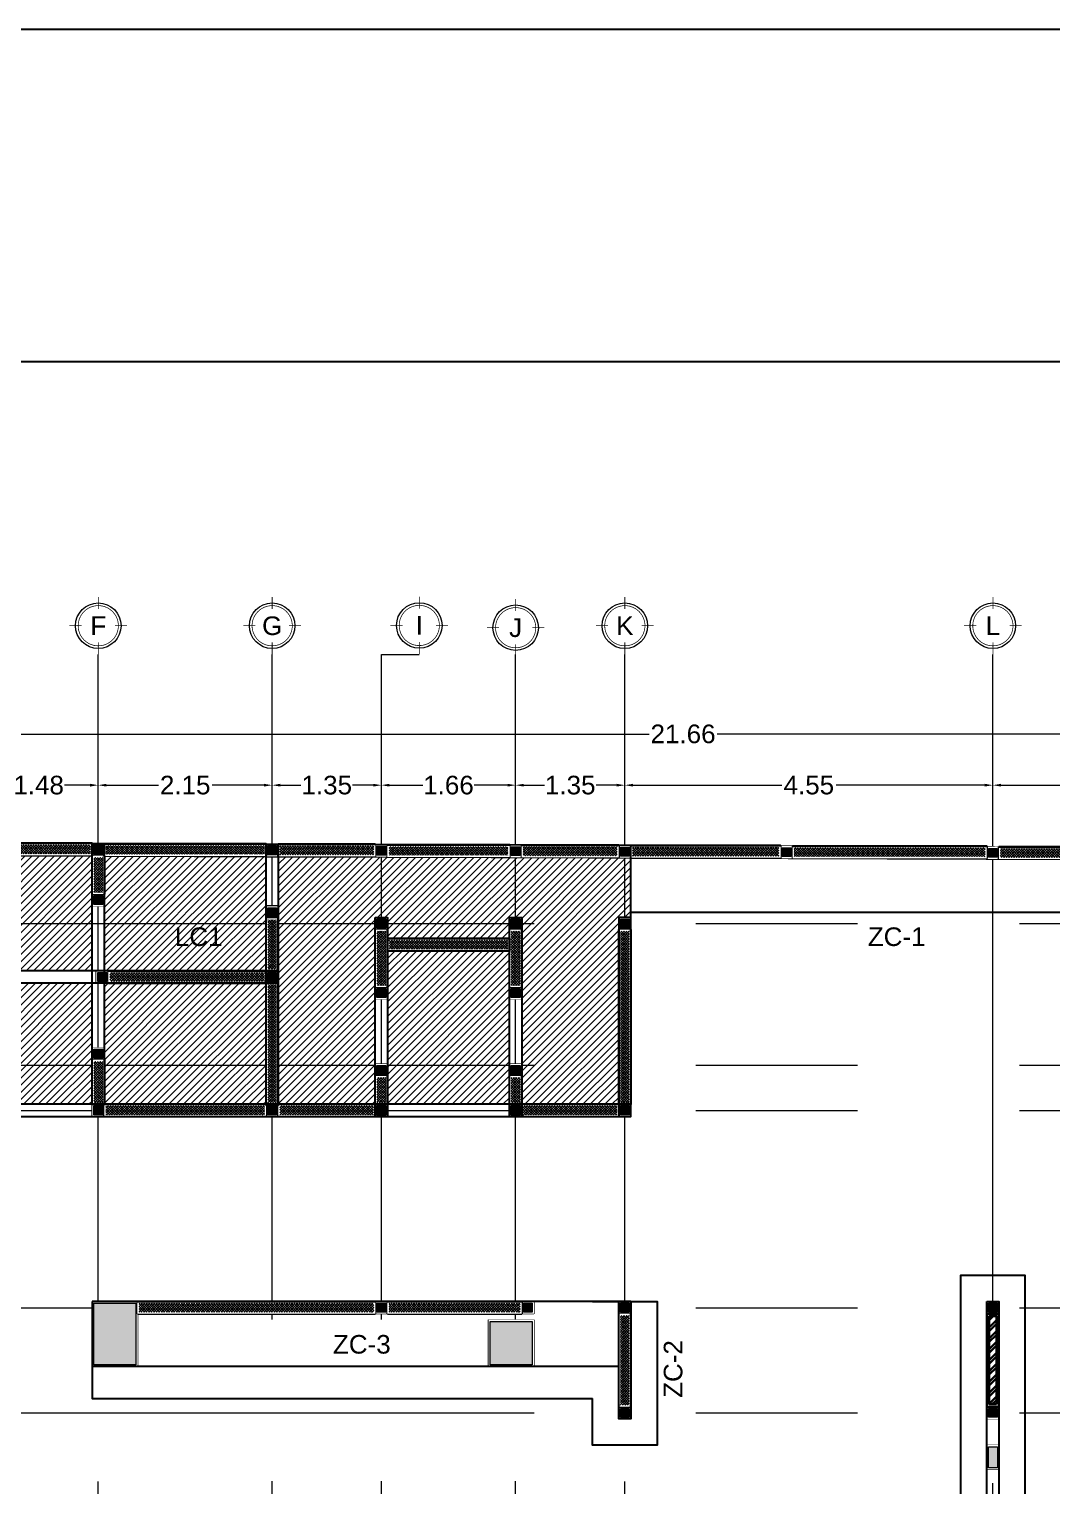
# Model space of a CAD drawing. Header units: metres. Extents: x 14 to 161, y 5 to 309.
# Drawn here: x 79.02 to 91.67, y 290.84 to 308.85 of the extents above; entities that cross this region are included whole.
import ezdxf
from ezdxf.enums import TextEntityAlignment as Align

# ---------------------------------------------------------------- set-up
doc = ezdxf.new("R2010")
doc.units = ezdxf.units.M
doc.set_wipeout_variables(frame=1)
doc.header["$PDMODE"] = 35
doc.linetypes.add('CENTRO2', pattern=[0.9, 0.6, -0.1, 0.1, -0.1])
doc.linetypes.add('HIDDEN2', pattern=[4.7625, 3.175, -1.5875])
for name, color, linetype, lineweight in [('E-Burbuja eje', 5, 'Continuous', 15), ('E-Castillos', 3, 'Continuous', 5), ('E-Ejes', 1, 'CENTRO2', 9), ('E-Hatch', 1, 'Continuous', 5), ('E-Muro de Mamposteria', 5, 'Continuous', 30), ('E-Muro de Refuerzo', 3, 'Continuous', 30), ('E-Textos', 3, 'Continuous', 15)]:
    doc.layers.add(name, color=color, linetype=linetype, lineweight=lineweight)
for name, color, linetype in [('E-Columna', 3, 'Continuous'), ('E-Cotas', 2, 'Continuous'), ('E-Pie', 1, 'Continuous'), ('E-Zapata', 4, 'Continuous')]:
    doc.layers.add(name, color=color, linetype=linetype)
doc.layers.add('E-Pretil', color=7, linetype='HIDDEN2', true_color=0xd6d6d6)
doc.styles.add('ARIAL', font='arial.ttf')
doc.styles.add('Geneeral 2', font='arial.ttf', dxfattribs={"height": 2.3})
doc.styles.add('General', font='arial.ttf', dxfattribs={"height": 2.3})
doc.dimstyles.new('Generales', dxfattribs={"dimscale": 0, "dimtxt": 2.3, "dimasz": 2, "dimexe": 1.25, "dimexo": 0.625, "dimtad": 0, "dimtih": 1, "dimtoh": 1, "dimzin": 1, "dimdsep": 46, "dimtxsty": 'General', "dimcen": 2, "dimclrd": 2, "dimclre": 2, "dimclrt": 3, "dimadec": 0, "dimazin": 0, "dimtfac": 1, "dimtmove": 0, "dimatfit": 3, "dimfxl": 1, "dimlwd": 13, "dimlwe": 13, "dimarcsym": 0})

# ---------------------------------------------------------------- blocks, each defined once
blk = doc.blocks.new('*D402')
at = {"layer": 'Defpoints', "color": 0, "transparency": 16777216}
for p in [(97.937, 300.137), (76.277, 298.718), (97.937, 298.718)]:
    blk.add_point(p, dxfattribs=at)
at = {"layer": 'E-Cotas', "color": 2, "linetype": 'Continuous', "lineweight": 13, "transparency": 16777216}
for p, q in [((76.277, 298.749), (76.277, 300.199)), ((76.377, 300.137), (86.686, 300.137)), ((97.837, 300.137), (87.529, 300.137)), ((97.937, 298.749), (97.937, 300.199))]:
    blk.add_line(p, q, dxfattribs=at)
at = {"layer": 'E-Cotas', "color": 2, "transparency": 16777216}
for points in [[(76.377, 300.153), (76.377, 300.12), (76.277, 300.137)], [(97.837, 300.153), (97.837, 300.12), (97.937, 300.137)]]:
    blk.add_solid(points, dxfattribs=at)
at = {"layer": 'E-Cotas', "color": 3, "transparency": 16777216, "insert": (87.107, 300.137), "char_height": 0.23, "attachment_point": 5, "style": 'General'}
blk.add_mtext('21.66', dxfattribs=at)
blk = doc.blocks.new('*D399')
at = {"layer": 'Defpoints', "color": 0, "transparency": 16777216}
for p in [(79.877, 299.504), (78.402, 298.711), (79.877, 298.711)]:
    blk.add_point(p, dxfattribs=at)
at = {"layer": 'E-Cotas', "color": 2, "linetype": 'Continuous', "lineweight": 13, "transparency": 16777216}
for p, q in [((78.402, 298.742), (78.402, 299.567)), ((78.502, 299.504), (78.82, 299.504)), ((79.777, 299.504), (79.459, 299.504)), ((79.877, 298.742), (79.877, 299.567))]:
    blk.add_line(p, q, dxfattribs=at)
at = {"layer": 'E-Cotas', "color": 2, "transparency": 16777216}
for points in [[(78.502, 299.521), (78.502, 299.487), (78.402, 299.504)], [(79.777, 299.521), (79.777, 299.487), (79.877, 299.504)]]:
    blk.add_solid(points, dxfattribs=at)
at = {"layer": 'E-Cotas', "color": 3, "transparency": 16777216, "insert": (79.14, 299.504), "char_height": 0.23, "attachment_point": 5, "style": 'General'}
blk.add_mtext('1.48', dxfattribs=at)
blk = doc.blocks.new('*D398')
at = {"layer": 'Defpoints', "color": 0, "transparency": 16777216}
for p in [(82.027, 299.504), (79.877, 298.705), (82.027, 298.705)]:
    blk.add_point(p, dxfattribs=at)
at = {"layer": 'E-Cotas', "color": 2, "linetype": 'Continuous', "lineweight": 13, "transparency": 16777216}
for p, q in [((79.877, 298.737), (79.877, 299.567)), ((79.977, 299.504), (80.62, 299.504)), ((81.927, 299.504), (81.285, 299.504)), ((82.027, 298.737), (82.027, 299.567))]:
    blk.add_line(p, q, dxfattribs=at)
at = {"layer": 'E-Cotas', "color": 2, "transparency": 16777216}
for points in [[(79.977, 299.521), (79.977, 299.487), (79.877, 299.504)], [(81.927, 299.521), (81.927, 299.487), (82.027, 299.504)]]:
    blk.add_solid(points, dxfattribs=at)
at = {"layer": 'E-Cotas', "color": 3, "transparency": 16777216, "insert": (80.952, 299.504), "char_height": 0.23, "attachment_point": 5, "style": 'General'}
blk.add_mtext('2.15', dxfattribs=at)
blk = doc.blocks.new('*D397')
at = {"layer": 'Defpoints', "color": 0, "transparency": 16777216}
for p in [(83.377, 299.504), (82.027, 298.698), (83.377, 298.698)]:
    blk.add_point(p, dxfattribs=at)
at = {"layer": 'E-Cotas', "color": 2, "linetype": 'Continuous', "lineweight": 13, "transparency": 16777216}
for p, q in [((82.027, 298.729), (82.027, 299.567)), ((82.127, 299.504), (82.382, 299.504)), ((83.277, 299.504), (83.022, 299.504)), ((83.377, 298.729), (83.377, 299.567))]:
    blk.add_line(p, q, dxfattribs=at)
at = {"layer": 'E-Cotas', "color": 2, "transparency": 16777216}
for points in [[(82.127, 299.521), (82.127, 299.487), (82.027, 299.504)], [(83.277, 299.521), (83.277, 299.487), (83.377, 299.504)]]:
    blk.add_solid(points, dxfattribs=at)
at = {"layer": 'E-Cotas', "color": 3, "transparency": 16777216, "insert": (82.702, 299.504), "char_height": 0.23, "attachment_point": 5, "style": 'General'}
blk.add_mtext('1.35', dxfattribs=at)
blk = doc.blocks.new('*D396')
at = {"layer": 'Defpoints', "color": 0, "transparency": 16777216}
for p in [(85.037, 299.504), (83.377, 298.693), (85.037, 298.693)]:
    blk.add_point(p, dxfattribs=at)
at = {"layer": 'E-Cotas', "color": 2, "linetype": 'Continuous', "lineweight": 13, "transparency": 16777216}
for p, q in [((83.377, 298.725), (83.377, 299.567)), ((83.477, 299.504), (83.888, 299.504)), ((84.937, 299.504), (84.526, 299.504)), ((85.037, 298.725), (85.037, 299.567))]:
    blk.add_line(p, q, dxfattribs=at)
at = {"layer": 'E-Cotas', "color": 2, "transparency": 16777216}
for points in [[(83.477, 299.521), (83.477, 299.487), (83.377, 299.504)], [(84.937, 299.521), (84.937, 299.487), (85.037, 299.504)]]:
    blk.add_solid(points, dxfattribs=at)
at = {"layer": 'E-Cotas', "color": 3, "transparency": 16777216, "insert": (84.207, 299.504), "char_height": 0.23, "attachment_point": 5, "style": 'General'}
blk.add_mtext('1.66', dxfattribs=at)
blk = doc.blocks.new('*D395')
at = {"layer": 'Defpoints', "color": 0, "transparency": 16777216}
for p in [(86.387, 299.504), (85.037, 298.693), (86.387, 298.693)]:
    blk.add_point(p, dxfattribs=at)
at = {"layer": 'E-Cotas', "color": 2, "linetype": 'Continuous', "lineweight": 13, "transparency": 16777216}
for p, q in [((85.037, 298.725), (85.037, 299.567)), ((85.137, 299.504), (85.392, 299.504)), ((86.287, 299.504), (86.032, 299.504)), ((86.387, 298.725), (86.387, 299.567))]:
    blk.add_line(p, q, dxfattribs=at)
at = {"layer": 'E-Cotas', "color": 2, "transparency": 16777216}
for points in [[(85.137, 299.521), (85.137, 299.487), (85.037, 299.504)], [(86.287, 299.521), (86.287, 299.487), (86.387, 299.504)]]:
    blk.add_solid(points, dxfattribs=at)
at = {"layer": 'E-Cotas', "color": 3, "transparency": 16777216, "insert": (85.712, 299.504), "char_height": 0.23, "attachment_point": 5, "style": 'General'}
blk.add_mtext('1.35', dxfattribs=at)
blk = doc.blocks.new('*D394')
at = {"layer": 'Defpoints', "color": 0, "transparency": 16777216}
for p in [(90.937, 299.504), (86.387, 298.683), (90.937, 298.683)]:
    blk.add_point(p, dxfattribs=at)
at = {"layer": 'E-Cotas', "color": 2, "linetype": 'Continuous', "lineweight": 13, "transparency": 16777216}
for p, q in [((86.387, 298.714), (86.387, 299.567)), ((86.487, 299.504), (88.327, 299.504)), ((90.837, 299.504), (88.998, 299.504)), ((90.937, 298.714), (90.937, 299.567))]:
    blk.add_line(p, q, dxfattribs=at)
at = {"layer": 'E-Cotas', "color": 2, "transparency": 16777216}
for points in [[(86.487, 299.521), (86.487, 299.487), (86.387, 299.504)], [(90.837, 299.521), (90.837, 299.487), (90.937, 299.504)]]:
    blk.add_solid(points, dxfattribs=at)
at = {"layer": 'E-Cotas', "color": 3, "transparency": 16777216, "insert": (88.662, 299.504), "char_height": 0.23, "attachment_point": 5, "style": 'General'}
blk.add_mtext('4.55', dxfattribs=at)
blk = doc.blocks.new('*D393')
at = {"layer": 'Defpoints', "color": 0, "transparency": 16777216}
for p in [(93.637, 299.504), (90.937, 298.667), (93.637, 298.667)]:
    blk.add_point(p, dxfattribs=at)
at = {"layer": 'E-Cotas', "color": 2, "linetype": 'Continuous', "lineweight": 13, "transparency": 16777216}
for p, q in [((90.937, 298.698), (90.937, 299.567)), ((91.037, 299.504), (91.956, 299.504)), ((93.537, 299.504), (92.619, 299.504)), ((93.637, 298.698), (93.637, 299.567))]:
    blk.add_line(p, q, dxfattribs=at)
at = {"layer": 'E-Cotas', "color": 2, "transparency": 16777216}
for points in [[(91.037, 299.521), (91.037, 299.487), (90.937, 299.504)], [(93.537, 299.521), (93.537, 299.487), (93.637, 299.504)]]:
    blk.add_solid(points, dxfattribs=at)
at = {"layer": 'E-Cotas', "color": 3, "transparency": 16777216, "insert": (92.287, 299.504), "char_height": 0.23, "attachment_point": 5, "style": 'General'}
blk.add_mtext('2.70', dxfattribs=at)
blk = doc.blocks.new('k-burb-colmn')
at = {"const_width": 0.00024}
for points in [[(0, 0.0055), (0, 0.0095)], [(0, 0.0055), (0, 0.0095)], [(-0.0055, 0), (-0.0095, 0)], [(-0.0055, 0), (-0.0095, 0)], [(0.0055, 0), (0.0095, 0)], [(0.0055, 0), (0.0095, 0)], [(0, -0.0055), (0, -0.0095)], [(0, -0.0055), (0, -0.0095)]]:
    blk.add_lwpolyline(points, dxfattribs=at)
blk.add_lwpolyline([(-0.00663, 0, 1), (0.00663, 0, 1)], format="xyb", close=True, dxfattribs=at)
blk.add_lwpolyline([(-0.00663, 0, 1), (0.00663, 0, 1)], format="xyb", close=True, dxfattribs=at)
at = {"linetype": 'Continuous'}
blk.add_circle((0, 0), 0.0075, dxfattribs=at)
blk.add_circle((0, 0), 0.0075, dxfattribs=at)
at = {"color": 2, "style": 'ARIAL'}
blk.add_attdef('NUM', text='', height=0.023, dxfattribs=at).set_placement((0.00124, 0.00008), align=Align.MIDDLE_CENTER)
blk = doc.blocks.new('*U468')
at = {"layer": 'E-Castillos'}
blk.add_lwpolyline([(-0.075, -0.075), (-0.075, 0.075), (0.075, 0.075), (0.075, -0.075), (-0.075, -0.075)], dxfattribs=at)
blk.add_wipeout([(-0.075, -0.075), (0.075, -0.075), (0.075, 0.075), (-0.075, 0.075)])
at = {"layer": 'E-Hatch'}
h = blk.add_hatch(color=1, dxfattribs=at)
h.dxf.hatch_style = 1
h.paths.add_polyline_path([(-0.055, -0.055), (-0.055, 0.055), (0.055, 0.055), (0.055, -0.055)])
at = {"layer": 'E-Castillos'}
blk.add_lwpolyline([(-0.055, -0.055), (-0.055, 0.055), (0.055, 0.055), (0.055, -0.055)], close=True, dxfattribs=at)
blk = doc.blocks.new('*U463')
at = {"layer": 'E-Castillos'}
blk.add_lwpolyline([(-0.075, -0.725), (-0.075, 0.075), (0.485, 0.075), (0.485, -0.725), (-0.075, -0.725)], dxfattribs=at)
blk.add_wipeout([(-0.075, -0.725), (0.485, -0.725), (0.485, 0.075), (-0.075, 0.075)])
at = {"layer": 'E-Hatch'}
h = blk.add_hatch(color=1, dxfattribs=at)
h.dxf.hatch_style = 1
h.paths.add_polyline_path([(-0.055, -0.705), (-0.055, 0.055), (0.465, 0.055), (0.465, -0.705)])
at = {"layer": 'E-Castillos'}
blk.add_lwpolyline([(-0.055, -0.705), (-0.055, 0.055), (0.465, 0.055), (0.465, -0.705)], close=True, dxfattribs=at)
blk = doc.blocks.new('*U464')
at = {"layer": 'E-Castillos'}
blk.add_lwpolyline([(-0.485, -0.5), (-0.485, 0.075), (0.075, 0.075), (0.075, -0.5), (-0.485, -0.5)], dxfattribs=at)
blk.add_wipeout([(-0.485, -0.5), (0.075, -0.5), (0.075, 0.075), (-0.485, 0.075)])
at = {"layer": 'E-Hatch'}
h = blk.add_hatch(color=1, dxfattribs=at)
h.dxf.hatch_style = 1
h.paths.add_polyline_path([(-0.465, -0.48), (-0.465, 0.055), (0.055, 0.055), (0.055, -0.48)])
at = {"layer": 'E-Castillos'}
blk.add_lwpolyline([(-0.465, -0.48), (-0.465, 0.055), (0.055, 0.055), (0.055, -0.48)], close=True, dxfattribs=at)
blk = doc.blocks.new('*U467')
at = {"layer": 'E-Castillos'}
blk.add_lwpolyline([(-0.075, -0.225), (-0.075, 0.075), (0.075, 0.075), (0.075, -0.225), (-0.075, -0.225)], dxfattribs=at)
blk.add_wipeout([(-0.075, -0.225), (0.075, -0.225), (0.075, 0.075), (-0.075, 0.075)])
at = {"layer": 'E-Hatch'}
h = blk.add_hatch(color=1, dxfattribs=at)
h.dxf.hatch_style = 1
h.paths.add_polyline_path([(-0.055, -0.205), (-0.055, 0.055), (0.055, 0.055), (0.055, -0.205)])
at = {"layer": 'E-Castillos'}
blk.add_lwpolyline([(-0.055, -0.205), (-0.055, 0.055), (0.055, 0.055), (0.055, -0.205)], close=True, dxfattribs=at)
blk = doc.blocks.new('*U566')
blk.add_wipeout([(-0.075, -0.65), (0.075, -0.65), (0.075, 0.5), (-0.075, 0.5)])
at = {"ltscale": 0.5}
h = blk.add_hatch(dxfattribs=at)
h.set_pattern_fill('ANSI32', color=5, scale=0.01)
h.set_pattern_definition([(45, (0, -0.15018), (-0.067352, 0.067352), []), (45, (0.0449, -0.15018), (-0.067352, 0.067352), [])])
h.paths.add_polyline_path([(0.045, -0.62), (-0.045, -0.62), (-0.045, 0.47), (0.045, 0.47)])
for points in [[(0.075, -0.65), (-0.075, -0.65), (-0.075, 0.5), (0.075, 0.5)], [(0.045, -0.62), (-0.045, -0.62), (-0.045, 0.47), (0.045, 0.47)]]:
    blk.add_lwpolyline(points, close=True, dxfattribs=at)
blk = doc.blocks.new('*U656')
for points in [[(-0.843, -0.075), (1.107, -0.075), (1.107, 0.075), (-0.843, 0.075)], [(-0.823, -0.055), (1.087, -0.055), (1.087, 0.055), (-0.823, 0.055)]]:
    blk.add_lwpolyline(points, close=True)
blk.add_wipeout([(-0.843, -0.075), (1.107, -0.075), (1.107, 0.075), (-0.843, 0.075)])
at = {"linetype": 'ByBlock', "lineweight": 5}
h = blk.add_hatch(dxfattribs=at)
h.set_pattern_fill('ANSI37', color=5, scale=0.0069)
h.set_pattern_definition([(45, (0.264537, 1e-16), (-0.01549094, 0.01549094), []), (135, (0.264537, 1e-16), (-0.01549094, -0.01549094), [])])
h.paths.add_polyline_path([(1.087, -0.055), (1.087, 0.055), (-0.823, 0.055), (-0.823, -0.055)])
blk.add_line((-0.843, 0.075), (1.107, 0.075))
blk = doc.blocks.new('*U658')
for points in [[(-0.843, -0.075), (1.157, -0.075), (1.157, 0.075), (-0.843, 0.075)], [(-0.823, -0.055), (1.137, -0.055), (1.137, 0.055), (-0.823, 0.055)]]:
    blk.add_lwpolyline(points, close=True)
blk.add_wipeout([(-0.843, -0.075), (1.157, -0.075), (1.157, 0.075), (-0.843, 0.075)])
at = {"linetype": 'ByBlock', "lineweight": 5}
h = blk.add_hatch(dxfattribs=at)
h.set_pattern_fill('ANSI37', color=5, scale=0.0069)
h.set_pattern_definition([(45, (0.314647, 2e-16), (-0.01549094, 0.01549094), []), (135, (0.314647, 2e-16), (-0.01549094, -0.01549094), [])])
h.paths.add_polyline_path([(1.137, -0.055), (1.137, 0.055), (-0.823, 0.055), (-0.823, -0.055)])
blk.add_line((-0.843, 0.075), (1.157, 0.075))
blk = doc.blocks.new('*U659')
for points in [[(-0.843, -0.075), (0.357, -0.075), (0.357, 0.075), (-0.843, 0.075)], [(-0.823, -0.055), (0.337, -0.055), (0.337, 0.055), (-0.823, 0.055)]]:
    blk.add_lwpolyline(points, close=True)
blk.add_wipeout([(-0.843, -0.075), (0.357, -0.075), (0.357, 0.075), (-0.843, 0.075)])
at = {"linetype": 'ByBlock', "lineweight": 5}
h = blk.add_hatch(dxfattribs=at)
h.set_pattern_fill('ANSI37', color=5, scale=0.0069)
h.set_pattern_definition([(45, (-0.485353, -3e-16), (-0.01549094, 0.01549094), []), (135, (-0.485353, -3e-16), (-0.01549094, -0.01549094), [])])
h.paths.add_polyline_path([(0.337, -0.055), (0.337, 0.055), (-0.823, 0.055), (-0.823, -0.055)])
blk.add_line((-0.843, 0.075), (0.357, 0.075))
blk = doc.blocks.new('*U660')
for points in [[(-0.843, -0.075), (1.317, -0.075), (1.317, 0.075), (-0.843, 0.075)], [(-0.823, -0.055), (1.297, -0.055), (1.297, 0.055), (-0.823, 0.055)]]:
    blk.add_lwpolyline(points, close=True)
blk.add_wipeout([(-0.843, -0.075), (1.317, -0.075), (1.317, 0.075), (-0.843, 0.075)])
at = {"linetype": 'ByBlock', "lineweight": 5}
h = blk.add_hatch(dxfattribs=at)
h.set_pattern_fill('ANSI37', color=5, scale=0.0069)
h.set_pattern_definition([(45, (0.474647, 3e-16), (-0.01549094, 0.01549094), []), (135, (0.474647, 3e-16), (-0.01549094, -0.01549094), [])])
h.paths.add_polyline_path([(1.297, -0.055), (1.297, 0.055), (-0.823, 0.055), (-0.823, -0.055)])
blk.add_line((-0.843, 0.075), (1.317, 0.075))
blk = doc.blocks.new('*U664')
for points in [[(-0.843, -0.075), (-0.193, -0.075), (-0.193, 0.075), (-0.843, 0.075)], [(-0.823, -0.055), (-0.213, -0.055), (-0.213, 0.055), (-0.823, 0.055)]]:
    blk.add_lwpolyline(points, close=True)
blk.add_wipeout([(-0.843, -0.075), (-0.193, -0.075), (-0.193, 0.075), (-0.843, 0.075)])
at = {"linetype": 'ByBlock', "lineweight": 5}
h = blk.add_hatch(dxfattribs=at)
h.set_pattern_fill('ANSI37', color=5, scale=0.0069)
h.set_pattern_definition([(45, (-1.035353, -6e-16), (-0.01549094, 0.01549094), []), (135, (-1.035353, -6e-16), (-0.01549094, -0.01549094), [])])
h.paths.add_polyline_path([(-0.823, 0.055), (-0.823, -0.055), (-0.213, -0.055), (-0.213, 0.055)])
blk.add_line((-0.843, 0.075), (-0.193, 0.075))
blk = doc.blocks.new('*U665')
for points in [[(-0.843, -0.075), (-0.131, -0.075), (-0.131, 0.075), (-0.843, 0.075)], [(-0.823, -0.055), (-0.151, -0.055), (-0.151, 0.055), (-0.823, 0.055)]]:
    blk.add_lwpolyline(points, close=True)
blk.add_wipeout([(-0.843, -0.075), (-0.131, -0.075), (-0.131, 0.075), (-0.843, 0.075)])
at = {"linetype": 'ByBlock', "lineweight": 5}
h = blk.add_hatch(dxfattribs=at)
h.set_pattern_fill('ANSI37', color=5, scale=0.0069)
h.set_pattern_definition([(45, (-0.974164, -5e-16), (-0.01549094, 0.01549094), []), (135, (-0.974164, -5e-16), (-0.01549094, -0.01549094), [])])
h.paths.add_polyline_path([(-0.823, 0.055), (-0.823, -0.055), (-0.151, -0.055), (-0.151, 0.055)])
blk.add_line((-0.843, 0.075), (-0.131, 0.075))
blk = doc.blocks.new('*U661')
for points in [[(-0.843, -0.075), (-0.133, -0.075), (-0.133, 0.075), (-0.843, 0.075)], [(-0.823, -0.055), (-0.153, -0.055), (-0.153, 0.055), (-0.823, 0.055)]]:
    blk.add_lwpolyline(points, close=True)
blk.add_wipeout([(-0.843, -0.075), (-0.133, -0.075), (-0.133, 0.075), (-0.843, 0.075)])
at = {"linetype": 'ByBlock', "lineweight": 5}
h = blk.add_hatch(dxfattribs=at)
h.set_pattern_fill('ANSI37', color=5, scale=0.0069)
h.set_pattern_definition([(45, (-0.975353, -5e-16), (-0.01549094, 0.01549094), []), (135, (-0.975353, -5e-16), (-0.01549094, -0.01549094), [])])
h.paths.add_polyline_path([(-0.823, 0.055), (-0.823, -0.055), (-0.153, -0.055), (-0.153, 0.055)])
blk.add_line((-0.843, 0.075), (-0.133, 0.075))
blk = doc.blocks.new('*U663')
for points in [[(-0.843, -0.075), (-0.37, -0.075), (-0.37, 0.075), (-0.843, 0.075)], [(-0.823, -0.055), (-0.39, -0.055), (-0.39, 0.055), (-0.823, 0.055)]]:
    blk.add_lwpolyline(points, close=True)
blk.add_wipeout([(-0.843, -0.075), (-0.37, -0.075), (-0.37, 0.075), (-0.843, 0.075)])
at = {"linetype": 'ByBlock', "lineweight": 5}
h = blk.add_hatch(dxfattribs=at)
h.set_pattern_fill('ANSI37', color=5, scale=0.0069)
h.set_pattern_definition([(45, (-1.212415, -7e-16), (-0.01549094, 0.01549094), []), (135, (-1.212415, -7e-16), (-0.01549094, -0.01549094), [])])
h.paths.add_polyline_path([(-0.823, 0.055), (-0.823, -0.055), (-0.39, -0.055), (-0.39, 0.055)])
blk.add_line((-0.843, 0.075), (-0.37, 0.075))
blk = doc.blocks.new('*U666')
for points in [[(-0.843, -0.075), (0.667, -0.075), (0.667, 0.075), (-0.843, 0.075)], [(-0.823, -0.055), (0.647, -0.055), (0.647, 0.055), (-0.823, 0.055)]]:
    blk.add_lwpolyline(points, close=True)
blk.add_wipeout([(-0.843, -0.075), (0.667, -0.075), (0.667, 0.075), (-0.843, 0.075)])
at = {"linetype": 'ByBlock', "lineweight": 5}
h = blk.add_hatch(dxfattribs=at)
h.set_pattern_fill('ANSI37', color=5, scale=0.0069)
h.set_pattern_definition([(45, (-0.175253, -1e-16), (-0.01549094, 0.01549094), []), (135, (-0.175253, -1e-16), (-0.01549094, -0.01549094), [])])
h.paths.add_polyline_path([(0.647, -0.055), (0.647, 0.055), (-0.823, 0.055), (-0.823, -0.055)])
blk.add_line((-0.843, 0.075), (0.667, 0.075))
blk = doc.blocks.new('*U669')
for points in [[(-0.843, -0.075), (-0.493, -0.075), (-0.493, 0.075), (-0.843, 0.075)], [(-0.823, -0.055), (-0.513, -0.055), (-0.513, 0.055), (-0.823, 0.055)]]:
    blk.add_lwpolyline(points, close=True)
blk.add_wipeout([(-0.843, -0.075), (-0.493, -0.075), (-0.493, 0.075), (-0.843, 0.075)])
at = {"linetype": 'ByBlock', "lineweight": 5}
h = blk.add_hatch(dxfattribs=at)
h.set_pattern_fill('ANSI37', color=5, scale=0.0069)
h.set_pattern_definition([(45, (-1.335353, -7e-16), (-0.01549094, 0.01549094), []), (135, (-1.335353, -7e-16), (-0.01549094, -0.01549094), [])])
h.paths.add_polyline_path([(-0.823, 0.055), (-0.823, -0.055), (-0.513, -0.055), (-0.513, 0.055)])
blk.add_line((-0.843, 0.075), (-0.493, 0.075))
blk = doc.blocks.new('*U668')
for points in [[(-0.843, -0.075), (-0.293, -0.075), (-0.293, 0.075), (-0.843, 0.075)], [(-0.823, -0.055), (-0.313, -0.055), (-0.313, 0.055), (-0.823, 0.055)]]:
    blk.add_lwpolyline(points, close=True)
blk.add_wipeout([(-0.843, -0.075), (-0.293, -0.075), (-0.293, 0.075), (-0.843, 0.075)])
at = {"linetype": 'ByBlock', "lineweight": 5}
h = blk.add_hatch(dxfattribs=at)
h.set_pattern_fill('ANSI37', color=5, scale=0.0069)
h.set_pattern_definition([(45, (-1.135353, -6e-16), (-0.01549094, 0.01549094), []), (135, (-1.135353, -6e-16), (-0.01549094, -0.01549094), [])])
h.paths.add_polyline_path([(-0.823, 0.055), (-0.823, -0.055), (-0.313, -0.055), (-0.313, 0.055)])
blk.add_line((-0.843, 0.075), (-0.293, 0.075))
blk = doc.blocks.new('*U670')
for points in [[(-2.013, -0.075), (-0.513, -0.075), (-0.513, 0.075), (-2.013, 0.075)], [(-1.993, -0.055), (-0.533, -0.055), (-0.533, 0.055), (-1.993, 0.055)]]:
    blk.add_lwpolyline(points, close=True)
blk.add_wipeout([(-2.013, -0.075), (-0.513, -0.075), (-0.513, 0.075), (-2.013, 0.075)])
at = {"linetype": 'ByBlock', "lineweight": 5}
h = blk.add_hatch(dxfattribs=at)
h.set_pattern_fill('ANSI37', color=5, scale=0.0069)
h.set_pattern_definition([(45, (-2.525353, -1e-15), (-0.01549094, 0.01549094), []), (135, (-2.525353, -1e-15), (-0.01549094, -0.01549094), [])])
h.paths.add_polyline_path([(-1.993, 0.055), (-1.993, -0.055), (-0.533, -0.055), (-0.533, 0.055)])
blk.add_line((-2.013, 0.075), (-0.513, 0.075))
blk = doc.blocks.new('*U672')
for points in [[(-0.843, -0.075), (0.482, -0.075), (0.482, 0.075), (-0.843, 0.075)], [(-0.823, -0.055), (0.462, -0.055), (0.462, 0.055), (-0.823, 0.055)]]:
    blk.add_lwpolyline(points, close=True)
blk.add_wipeout([(-0.843, -0.075), (0.482, -0.075), (0.482, 0.075), (-0.843, 0.075)])
at = {"linetype": 'ByBlock', "lineweight": 5}
h = blk.add_hatch(dxfattribs=at)
h.set_pattern_fill('ANSI37', color=5, scale=0.0069)
h.set_pattern_definition([(45, (-0.360353, -2e-16), (-0.01549094, 0.01549094), []), (135, (-0.360353, -2e-16), (-0.01549094, -0.01549094), [])])
h.paths.add_polyline_path([(0.462, -0.055), (0.462, 0.055), (-0.823, 0.055), (-0.823, -0.055)])
blk.add_line((-0.843, 0.075), (0.482, 0.075))
blk = doc.blocks.new('*U720')
for points in [[(-0.843, -0.075), (0.357, -0.075), (0.357, 0.075), (-0.843, 0.075)], [(-0.823, -0.055), (0.337, -0.055), (0.337, 0.055), (-0.823, 0.055)]]:
    blk.add_lwpolyline(points, close=True)
blk.add_wipeout([(-0.843, -0.075), (0.357, -0.075), (0.357, 0.075), (-0.843, 0.075)])
at = {"linetype": 'ByBlock', "lineweight": 5}
h = blk.add_hatch(dxfattribs=at)
h.set_pattern_fill('ANSI37', color=5, scale=0.0069)
h.set_pattern_definition([(45, (-0.485453, -3e-16), (-0.01549094, 0.01549094), []), (135, (-0.485453, -3e-16), (-0.01549094, -0.01549094), [])])
h.paths.add_polyline_path([(0.337, -0.055), (0.337, 0.055), (-0.823, 0.055), (-0.823, -0.055)])
blk.add_line((-0.843, 0.075), (0.357, 0.075))
blk = doc.blocks.new('*U674')
for points in [[(-0.854, -0.075), (0.346, -0.075), (0.346, 0.075), (-0.854, 0.075)], [(-0.834, -0.055), (0.326, -0.055), (0.326, 0.055), (-0.834, 0.055)]]:
    blk.add_lwpolyline(points, close=True)
blk.add_wipeout([(-0.854, -0.075), (0.346, -0.075), (0.346, 0.075), (-0.854, 0.075)])
at = {"linetype": 'ByBlock', "lineweight": 5}
h = blk.add_hatch(dxfattribs=at)
h.set_pattern_fill('ANSI37', color=5, scale=0.0069)
h.set_pattern_definition([(45, (-0.507894, -3e-16), (-0.01549094, 0.01549094), []), (135, (-0.507894, -3e-16), (-0.01549094, -0.01549094), [])])
h.paths.add_polyline_path([(0.326, -0.055), (0.326, 0.055), (-0.834, 0.055), (-0.834, -0.055)])
blk.add_line((-0.854, 0.075), (0.346, 0.075))
blk = doc.blocks.new('*U675')
for points in [[(-0.854, -0.075), (0.996, -0.075), (0.996, 0.075), (-0.854, 0.075)], [(-0.834, -0.055), (0.976, -0.055), (0.976, 0.055), (-0.834, 0.055)]]:
    blk.add_lwpolyline(points, close=True)
blk.add_wipeout([(-0.854, -0.075), (0.996, -0.075), (0.996, 0.075), (-0.854, 0.075)])
at = {"linetype": 'ByBlock', "lineweight": 5}
h = blk.add_hatch(dxfattribs=at)
h.set_pattern_fill('ANSI37', color=5, scale=0.0069)
h.set_pattern_definition([(45, (0.142106, 8e-17), (-0.01549094, 0.01549094), []), (135, (0.142106, 8e-17), (-0.01549094, -0.01549094), [])])
h.paths.add_polyline_path([(0.976, -0.055), (0.976, 0.055), (-0.834, 0.055), (-0.834, -0.055)])
blk.add_line((-0.854, 0.075), (0.996, 0.075))
blk = doc.blocks.new('*U676')
for points in [[(-0.854, -0.075), (1.546, -0.075), (1.546, 0.075), (-0.854, 0.075)], [(-0.834, -0.055), (1.526, -0.055), (1.526, 0.055), (-0.834, 0.055)]]:
    blk.add_lwpolyline(points, close=True)
blk.add_wipeout([(-0.854, -0.075), (1.546, -0.075), (1.546, 0.075), (-0.854, 0.075)])
at = {"linetype": 'ByBlock', "lineweight": 5}
h = blk.add_hatch(dxfattribs=at)
h.set_pattern_fill('ANSI37', color=5, scale=0.0069)
h.set_pattern_definition([(45, (0.692106, 4e-16), (-0.01549094, 0.01549094), []), (135, (0.692106, 4e-16), (-0.01549094, -0.01549094), [])])
h.paths.add_polyline_path([(1.526, -0.055), (1.526, 0.055), (-0.834, 0.055), (-0.834, -0.055)])
blk.add_line((-0.854, 0.075), (1.546, 0.075))
blk = doc.blocks.new('*U677')
for points in [[(-0.854, -0.075), (1.696, -0.075), (1.696, 0.075), (-0.854, 0.075)], [(-0.834, -0.055), (1.676, -0.055), (1.676, 0.055), (-0.834, 0.055)]]:
    blk.add_lwpolyline(points, close=True)
blk.add_wipeout([(-0.854, -0.075), (1.696, -0.075), (1.696, 0.075), (-0.854, 0.075)])
at = {"linetype": 'ByBlock', "lineweight": 5}
h = blk.add_hatch(dxfattribs=at)
h.set_pattern_fill('ANSI37', color=5, scale=0.0069)
h.set_pattern_definition([(45, (0.842206, 5e-16), (-0.01549094, 0.01549094), []), (135, (0.842206, 5e-16), (-0.01549094, -0.01549094), [])])
h.paths.add_polyline_path([(1.676, -0.055), (1.676, 0.055), (-0.834, 0.055), (-0.834, -0.055)])
blk.add_line((-0.854, 0.075), (1.696, 0.075))
blk = doc.blocks.new('*U686')
for points in [[(-0.843, -0.075), (0.307, -0.075), (0.307, 0.075), (-0.843, 0.075)], [(-0.823, -0.055), (0.287, -0.055), (0.287, 0.055), (-0.823, 0.055)]]:
    blk.add_lwpolyline(points, close=True)
blk.add_wipeout([(-0.843, -0.075), (0.307, -0.075), (0.307, 0.075), (-0.843, 0.075)])
at = {"linetype": 'ByBlock', "lineweight": 5}
h = blk.add_hatch(dxfattribs=at)
h.set_pattern_fill('ANSI37', color=5, scale=0.0069)
h.set_pattern_definition([(45, (-0.535353, -3e-16), (-0.01549094, 0.01549094), []), (135, (-0.535353, -3e-16), (-0.01549094, -0.01549094), [])])
h.paths.add_polyline_path([(0.287, -0.055), (0.287, 0.055), (-0.823, 0.055), (-0.823, -0.055)])
blk.add_line((-0.843, 0.075), (0.307, 0.075))
blk = doc.blocks.new('*U696')
for points in [[(-0.843, -0.075), (2.097, -0.075), (2.097, 0.075), (-0.843, 0.075)], [(-0.823, -0.055), (2.077, -0.055), (2.077, 0.055), (-0.823, 0.055)]]:
    blk.add_lwpolyline(points, close=True)
blk.add_wipeout([(-0.843, -0.075), (2.097, -0.075), (2.097, 0.075), (-0.843, 0.075)])
at = {"linetype": 'ByBlock', "lineweight": 5}
h = blk.add_hatch(dxfattribs=at)
h.set_pattern_fill('ANSI37', color=5, scale=0.0069)
h.set_pattern_definition([(45, (1.254647, 7e-16), (-0.01549094, 0.01549094), []), (135, (1.254647, 7e-16), (-0.01549094, -0.01549094), [])])
h.paths.add_polyline_path([(2.077, -0.055), (2.077, 0.055), (-0.823, 0.055), (-0.823, -0.055)])
blk.add_line((-0.843, 0.075), (2.097, 0.075))
blk = doc.blocks.new('*U697')
for points in [[(-0.843, -0.075), (0.817, -0.075), (0.817, 0.075), (-0.843, 0.075)], [(-0.823, -0.055), (0.797, -0.055), (0.797, 0.055), (-0.823, 0.055)]]:
    blk.add_lwpolyline(points, close=True)
blk.add_wipeout([(-0.843, -0.075), (0.817, -0.075), (0.817, 0.075), (-0.843, 0.075)])
at = {"linetype": 'ByBlock', "lineweight": 5}
h = blk.add_hatch(dxfattribs=at)
h.set_pattern_fill('ANSI37', color=5, scale=0.0069)
h.set_pattern_definition([(45, (-0.025253, -1e-17), (-0.01549094, 0.01549094), []), (135, (-0.025253, -1e-17), (-0.01549094, -0.01549094), [])])
h.paths.add_polyline_path([(0.797, -0.055), (0.797, 0.055), (-0.823, 0.055), (-0.823, -0.055)])
blk.add_line((-0.843, 0.075), (0.817, 0.075))
blk = doc.blocks.new('*U1034')
for points in [[(-0.843, -0.075), (0.667, -0.075), (0.667, 0.075), (-0.843, 0.075)], [(-0.823, -0.055), (0.647, -0.055), (0.647, 0.055), (-0.823, 0.055)]]:
    blk.add_lwpolyline(points, close=True)
blk.add_wipeout([(-0.843, -0.075), (0.667, -0.075), (0.667, 0.075), (-0.843, 0.075)])
at = {"linetype": 'ByBlock', "lineweight": 5}
h = blk.add_hatch(dxfattribs=at)
h.set_pattern_fill('ANSI37', color=5, scale=0.0069)
h.set_pattern_definition([(45, (-0.175453, -1e-16), (-0.01549094, 0.01549094), []), (135, (-0.175453, -1e-16), (-0.01549094, -0.01549094), [])])
h.paths.add_polyline_path([(0.647, -0.055), (0.647, 0.055), (-0.823, 0.055), (-0.823, -0.055)])
blk.add_line((-0.843, 0.075), (0.667, 0.075))

msp = doc.modelspace()

# ---------------------------------------------------------------- hatches: boundary and pattern name
at = {"layer": 'E-Castillos'}
h = msp.add_hatch(color=1, dxfattribs=at)
h.dxf.hatch_style = 1
h.paths.add_polyline_path([(86.46234, 295.55754), (86.31234, 295.55754), (86.31234, 295.40754), (86.46234, 295.40754)])
h = msp.add_hatch(color=1, dxfattribs=at)
h.dxf.hatch_style = 1
h.paths.add_polyline_path([(86.46234, 291.81772), (86.31234, 291.81772), (86.31234, 291.66772), (86.46234, 291.66772)])
at = {"layer": 'E-Hatch', "ltscale": 0.5, "transparency": 33554559}
h = msp.add_hatch(dxfattribs=at)
h.set_pattern_fill('ANSI31', color=4, scale=0.02)
h.paths.add_polyline_path([(78.32724, 298.63588), (76.27722, 298.64303), (76.20228, 298.64303), (76.20227, 297.20794), (78.32724, 297.20794)])
h.paths.add_polyline_path([(78.32724, 297.05794), (76.20227, 297.05794), (76.20225, 295.55754), (78.32724, 295.55754)])
h.paths.add_polyline_path([(79.80224, 297.05794), (78.47724, 297.05794), (78.47724, 295.55754), (79.80224, 295.55754)])
h.paths.add_polyline_path([(79.80224, 298.63074), (78.47724, 298.63536), (78.47724, 297.20794), (79.80224, 297.20794)])
h.paths.add_polyline_path([(81.95234, 298.62298), (81.95224, 298.62298), (81.95224, 298.62325), (79.95224, 298.63022), (79.95224, 297.20794), (81.95234, 297.20794)])
h.paths.add_polyline_path([(81.95234, 297.05794), (80.00234, 297.05794), (80.00234, 297.05754), (79.95224, 297.05754), (79.95224, 296.25754), (79.95234, 296.25754), (79.95234, 296.10754), (79.95224, 295.55754), (81.95234, 295.55754)])
h.paths.add_polyline_path([(83.30234, 297.86873), (83.45224, 297.86873), (83.45234, 297.86873), (83.45234, 297.71873), (83.45234, 297.60754), (84.96234, 297.60754), (84.96234, 297.71754), (84.96224, 297.71754), (84.96224, 297.86754), (85.11224, 297.86754), (85.11228, 297.00754), (85.11234, 297.00754), (85.11234, 296.85754), (85.11234, 295.55754), (86.31234, 295.55754), (86.31234, 297.86754), (86.46234, 297.86754), (86.46234, 298.60752), (86.38721, 298.60779), (86.31224, 298.60779), (86.31224, 298.60805), (85.03721, 298.61249), (84.96224, 298.61249), (84.96224, 298.61275), (83.37721, 298.61828), (83.30224, 298.61828), (83.30224, 298.61854), (82.10234, 298.62272), (82.10234, 295.55754), (83.30234, 295.55754)])
h.paths.add_polyline_path([(84.96234, 297.45754), (83.45226, 297.45754), (83.45228, 297.00754), (83.45234, 297.00754), (83.45234, 296.85754), (83.45234, 296.05754), (83.45234, 296.05754), (83.45234, 295.90754), (83.45234, 295.55754), (84.96234, 295.55754)], flags=17)
h.paths.add_polyline_path([(80.74339, 297.3857), (81.44782, 297.3857), (81.44782, 297.85966), (80.74339, 297.85966)], flags=24)

# ---------------------------------------------------------------- linework, layer by layer
at = {"layer": 'E-Castillos'}
for points in [[(81.95234, 297.85754), (81.95234, 298.00754), (82.10234, 298.00754), (82.10234, 297.85754), (81.95234, 297.85754)], [(86.31234, 297.71754), (86.31234, 297.86754), (86.46234, 297.86754), (86.46234, 297.71754), (86.31234, 297.71754)], [(79.85234, 297.05754), (79.85234, 297.20754), (80.00234, 297.20754), (80.00234, 297.05754), (79.85234, 297.05754)], [(81.95234, 297.05754), (81.95234, 297.20754), (82.10234, 297.20754), (82.10234, 297.05754), (81.95234, 297.05754)], [(84.96234, 296.85754), (84.96234, 297.00754), (85.11234, 297.00754), (85.11234, 296.85754), (84.96234, 296.85754)], [(79.80234, 296.10754), (79.80234, 296.25754), (79.95234, 296.25754), (79.95234, 296.10754), (79.80234, 296.10754)], [(83.30234, 295.90754), (83.30234, 296.05754), (83.45234, 296.05754), (83.45234, 295.90754), (83.30234, 295.90754)], [(84.96234, 295.90754), (84.96234, 296.05754), (85.11234, 296.05754), (85.11234, 295.90754), (84.96234, 295.90754)], [(84.96234, 295.40754), (84.96234, 295.55754), (85.11234, 295.55754), (85.11234, 295.40754), (84.96234, 295.40754)], [(86.31234, 295.40754), (86.31234, 295.55754), (86.46234, 295.55754), (86.46234, 295.40754), (86.31234, 295.40754)], [(90.86234, 292.96772), (90.86234, 293.11772), (91.01234, 293.11772), (91.01234, 292.96772), (90.86234, 292.96772)], [(86.31234, 291.66772), (86.31234, 291.81772), (86.46234, 291.81772), (86.46234, 291.66772), (86.31234, 291.66772)]]:
    msp.add_lwpolyline(points, dxfattribs=at)
at = {"layer": 'E-Ejes', "ltscale": 20}
for points in [[(79.87734, 274.89254), (79.87734, 301.11958)], [(82.02734, 274.89596), (82.02734, 301.11958)], [(83.8461, 274.89596), (83.37734, 274.89596), (83.37734, 297.79254), (83.37734, 301.11958), (83.8461, 301.11958)], [(85.03734, 274.89596), (85.03734, 301.11958)], [(86.38734, 274.89254), (86.38734, 301.11958)], [(90.93734, 274.87198), (90.93734, 301.11958)], [(73.26533, 298.72853), (101.11557, 298.63145)], [(73.26533, 297.79254), (101.11557, 297.79254)], [(72.74728, 295.90579), (73.26533, 295.90579), (73.26533, 296.04254), (101.11557, 296.04254), (101.11557, 295.90579), (101.63362, 295.90579)], [(73.26533, 295.48254), (101.11557, 295.48254)], [(73.26533, 293.04254), (101.11557, 293.04254)], [(73.26533, 291.74254), (101.11557, 291.74254)]]:
    msp.add_lwpolyline(points, dxfattribs=at)
at = {"layer": 'E-Pie', "color": 1}
msp.add_lwpolyline([(65.38178, 308.85366), (161.00678, 308.85366), (161.00678, 243.22866), (65.38178, 243.22866)], close=True, dxfattribs=at)
at = {"layer": 'E-Pie', "color": 5}
msp.add_lwpolyline([(69.65758, 304.74116), (69.65758, 247.34116), (156.91409, 247.34116), (156.91409, 304.74116)], close=True, dxfattribs=at)
at = {"layer": 'E-Pretil', "ltscale": 100}
msp.add_lwpolyline([(82.10234, 298.00754), (81.95234, 298.00754), (81.95234, 298.62325), (82.10234, 298.62272)], close=True, dxfattribs=at)
at = {"layer": 'E-Zapata', "color": 4}
for p, q in [((76.20228, 298.7943), (98.01234, 298.71727)), ((76.20183, 298.64329), (98.01182, 298.56727)), ((86.46234, 297.9339), (93.23734, 297.9339)), ((90.53734, 292.64272), (90.53734, 292.14272)), ((91.33734, 292.14272), (91.33734, 292.64272))]:
    msp.add_line(p, q, dxfattribs=at)

# ---------------------------------------------------------------- block references
at = {"layer": 'E-Burbuja eje', "linetype": 'ByBlock'}
ref = msp.add_blockref('k-burb-colmn', (79.87734, 301.47583), dxfattribs=dict(at, xscale=37.49999999999999, yscale=37.49999999999999, zscale=37.49999999999999))
ref.add_attrib('NUM', 'F', dxfattribs={"layer": '0', "color": 2, "height": 0.23, "style": 'ARIAL'}).set_placement((79.87734, 301.47583), align=Align.MIDDLE_CENTER)
ref = msp.add_blockref('k-burb-colmn', (82.02734, 301.47583), dxfattribs=dict(at, xscale=37.49999999999999, yscale=37.49999999999999, zscale=37.49999999999999))
ref.add_attrib('NUM', 'G', dxfattribs={"layer": '0', "color": 2, "height": 0.23, "style": 'ARIAL'}).set_placement((82.02734, 301.47583), align=Align.MIDDLE_CENTER)
ref = msp.add_blockref('k-burb-colmn', (83.8461, 301.47925), dxfattribs=dict(at, xscale=37.49999999999999, yscale=37.49999999999999, zscale=37.49999999999999))
ref.add_attrib('NUM', 'I', dxfattribs={"layer": '0', "color": 2, "height": 0.23, "style": 'ARIAL'}).set_placement((83.8461, 301.47925), align=Align.MIDDLE_CENTER)
ref = msp.add_blockref('k-burb-colmn', (85.03734, 301.4515), dxfattribs=dict(at, xscale=37.49999999999999, yscale=37.49999999999999, zscale=37.49999999999999))
ref.add_attrib('NUM', 'J', dxfattribs={"layer": '0', "color": 2, "height": 0.23, "style": 'ARIAL'}).set_placement((85.03734, 301.4515), align=Align.MIDDLE_CENTER)
ref = msp.add_blockref('k-burb-colmn', (86.38734, 301.47583), dxfattribs=dict(at, xscale=37.49999999999999, yscale=37.49999999999999, zscale=37.49999999999999))
ref.add_attrib('NUM', 'K', dxfattribs={"layer": '0', "color": 2, "height": 0.23, "style": 'ARIAL'}).set_placement((86.38734, 301.47583), align=Align.MIDDLE_CENTER)
ref = msp.add_blockref('k-burb-colmn', (90.93734, 301.47583), dxfattribs=dict(at, xscale=37.49999999999999, yscale=37.49999999999999, zscale=37.49999999999999))
ref.add_attrib('NUM', 'L', dxfattribs={"layer": '0', "color": 2, "height": 0.23, "style": 'ARIAL'}).set_placement((90.93734, 301.47583), align=Align.MIDDLE_CENTER)

# ---------------------------------------------------------------- texts
at = {"layer": 'E-Textos', "ltscale": 0.5, "char_height": 0.23, "width": 0.316244, "attachment_point": 1, "style": 'General'}
for s, insert in [('LC1', (80.82442, 297.74521)), ('ZC-1', (89.39058, 297.74521)), ('ZC-3', (82.77897, 292.70476))]:
    msp.add_mtext(s, dxfattribs=dict(at, insert=insert))
at = {"layer": 'E-Textos', "ltscale": 0.5, "insert": (86.8684, 291.92716), "char_height": 0.23, "width": 0.08, "attachment_point": 1, "rotation": 90, "style": 'Geneeral 2'}
msp.add_mtext('ZC-2', dxfattribs=at)

# ---------------------------------------------------------------- dimensions: what is measured, and where the dimension line sits
at = {"layer": 'E-Cotas'}
for base, p1, p2, picture, middle in [((97.93734, 300.13657), (76.27735, 298.71803), (97.93734, 298.71803), '*D402', (87.10735, 300.13657)), ((79.8773410198, 299.5040004946), (78.4023410198, 298.7106202351), (79.8773410198, 298.7106202351), '*D399', (79.1398410198, 299.5040004946)), ((82.02734, 299.504), (79.87734, 298.70548), (82.02734, 298.70548), '*D398', (80.95234, 299.504)), ((83.37734, 299.504), (82.02731, 298.69798), (83.37734, 298.69798), '*D397', (82.70233, 299.504)), ((85.03734, 299.504), (83.37734, 298.69328), (85.03734, 298.69328), '*D396', (84.20734, 299.504)), ((86.38734, 299.504), (85.03734, 298.69328), (86.38734, 298.69328), '*D395', (85.71234, 299.504)), ((90.93734, 299.504), (86.38734, 298.68279), (90.93734, 298.68279), '*D394', (88.66234, 299.504)), ((93.63734, 299.504), (90.93734, 298.66693), (93.63734, 298.66693), '*D393', (92.28734, 299.504))]:
    dim = msp.add_linear_dim(base=base, p1=p1, p2=p2, dimstyle='Generales', override={"dimscale": 0, "dimtxt": 1.15, "dimasz": 1, "dimexe": 0.625, "dimexo": 0.3125, "dimgap": 0.3125, "dimcen": 1, "dimtix": 1, "dimtofl": 1, "dimtmove": 0, "dimatfit": 3}, dxfattribs=at)
    dim.commit()
    dim.dimension.update_dxf_attribs({"geometry": picture, "text_midpoint": middle})

# ---------------------------------------------------------------- next in the draw order: block references
at = {"layer": 'E-Castillos', "ltscale": 0.5}
for p in [(79.87734, 298.70548), (82.02734, 298.69798), (83.37734, 298.69328), (85.03734, 298.68749), (86.38734, 298.68279), (88.38734, 298.67582), (90.93731, 298.66693), (79.87734, 298.08254), (82.02744, 297.93254), (83.37744, 297.79373), (85.03734, 297.79254), (86.38744, 297.79254), (79.92744, 297.13254), (82.02744, 297.13254), (83.37744, 296.93254), (85.03744, 296.93254), (79.87744, 296.18254), (83.37744, 295.98254), (85.03744, 295.98254), (79.87734, 295.48254), (82.02734, 295.48254), (83.37734, 295.48254), (85.03744, 295.48254), (86.38744, 295.48254), (83.37734, 293.04254), (85.18744, 293.04254), (86.38734, 293.04254), (90.93734, 293.04254), (86.38734, 291.74254), (90.93744, 291.74254)]:
    msp.add_blockref('*U468', p, dxfattribs=at)
at = {"layer": 'E-Columna', "ltscale": 0.5}
for name, p in [('*U463', (79.87744, 293.04254)), ('*U467', (90.93744, 291.26754))]:
    msp.add_blockref(name, p, dxfattribs=at)

# ---------------------------------------------------------------- next in the draw order: block references
msp.add_blockref('*U464', (85.18744, 292.81754), dxfattribs=at)
at = {"layer": 'E-Muro de Mamposteria'}
for name, p in [('*U720', (82.94502, 298.69772)), ('*U1034', (84.29512, 298.69276)), ('*U674', (85.96619, 298.68719)), ('*U675', (87.31619, 298.68223)), ('*U676', (89.31619, 298.67551)), ('*U677', (91.86619, 298.66637)), ('*U656', (80.84502, 297.13254)), ('*U658', (80.79492, 295.48254)), ('*U659', (82.94492, 295.48254)), ('*U659', (85.95502, 295.48254)), ('*U696', (81.20502, 293.04254))]:
    msp.add_blockref(name, p, dxfattribs=at)
at = {"layer": 'E-Muro de Mamposteria', "rotation": 270}
for name, p in [('*U663', (79.87744, 297.7878)), ('*U665', (83.37734, 296.87605)), ('*U661', (85.03734, 296.87487)), ('*U686', (86.38724, 292.12487))]:
    msp.add_blockref(name, p, dxfattribs=at)
at = {"layer": 'E-Muro de Refuerzo', "ltscale": 0.5}
msp.add_blockref('*U566', (90.93734, 292.46772), dxfattribs=at)

# ---------------------------------------------------------------- next in the draw order: linework, layer by layer
at = {"layer": 'E-Zapata', "ltscale": 0.5}
for points in [[(90.53734, 280.2438), (91.33734, 280.24168), (91.33734, 293.44254), (90.53734, 293.44254), (90.53734, 281.04262), (90.13736, 281.04265), (90.13736, 282.04334), (89.33736, 282.04334), (89.33736, 281.04273), (87.11234, 281.04294), (87.11234, 284.61754), (85.51224, 284.61754), (85.51224, 279.91754), (87.11234, 279.91754), (87.11234, 280.24294), (91.33734, 280.24254), (91.33734, 281.04254), (91.33734, 281.04254)], [(85.98735, 293.11754), (86.78733, 293.11754), (86.78736, 291.3431), (85.98724, 291.34216), (85.98728, 291.91754)], [(86.31224, 293.11754), (86.46224, 293.11754), (86.46234, 291.66772), (86.31224, 291.66754), (86.31224, 293.11754)], [(90.86234, 293.11754), (91.01234, 293.11754), (91.01234, 280.56754), (90.86234, 280.56794), (90.86234, 293.11772)], [(79.80234, 292.31754), (79.80234, 291.91754), (85.98728, 291.91754), (85.98728, 291.91754)]]:
    msp.add_lwpolyline(points, dxfattribs=at)

# ---------------------------------------------------------------- next in the draw order: block references
at = {"layer": 'E-Muro de Mamposteria'}
for name, p in [('*U672', (79.31992, 298.71036)), ('*U658', (80.79492, 298.70522)), ('*U666', (84.29492, 297.53254)), ('*U697', (84.29492, 293.04254))]:
    msp.add_blockref(name, p, dxfattribs=at)
at = {"layer": 'E-Muro de Mamposteria', "rotation": 270}
for name, p in [('*U664', (82.02734, 297.01487)), ('*U660', (86.38734, 296.87487)), ('*U670', (82.02734, 295.04487)), ('*U668', (79.87734, 295.26487)), ('*U669', (83.37734, 295.06487)), ('*U669', (85.03734, 295.06487))]:
    msp.add_blockref(name, p, dxfattribs=at)

# ---------------------------------------------------------------- next in the draw order: linework, layer by layer
at = {"layer": 'E-Zapata', "ltscale": 0.5}
msp.add_lwpolyline([(86.46234, 298.75779), (76.20228, 298.7943), (76.20228, 298.7943), (76.20225, 295.40754), (86.46234, 295.40754)], close=True, dxfattribs=at)
for points in [[(79.80224, 298.78048), (79.95224, 298.78048), (79.95224, 295.55504), (79.80224, 295.55504), (79.80224, 298.78048)], [(81.95234, 298.77298), (82.10234, 298.77298), (82.10234, 295.54754), (81.95234, 295.54754), (81.95234, 298.77298)], [(83.30224, 297.86873), (83.45224, 297.86873), (83.45234, 295.40873), (83.30234, 295.40873), (83.30234, 297.86873)], [(84.96224, 297.86754), (85.11224, 297.86754), (85.11234, 295.40754), (84.96234, 295.40754), (84.96234, 297.86754)], [(86.31234, 295.40754), (86.46234, 295.40754), (86.46234, 297.86754), (86.31234, 297.86754), (86.31234, 295.40754)], [(83.45234, 297.60754), (83.45234, 297.45754), (84.96234, 297.45754), (84.96234, 297.60754), (83.45234, 297.60754)], [(76.20235, 297.20794), (76.20235, 297.05794), (82.10234, 297.05794), (82.10234, 297.20794), (76.20235, 297.20794)], [(76.20225, 295.55754), (76.20225, 295.40754), (86.46234, 295.40754), (86.46234, 295.55754), (76.20225, 295.55754)], [(79.80234, 293.11754), (79.80234, 292.31754), (86.31224, 292.31754)], [(86.46224, 293.11754), (79.80234, 293.11754)]]:
    msp.add_lwpolyline(points, dxfattribs=at)

doc.saveas('drawing.dxf')
